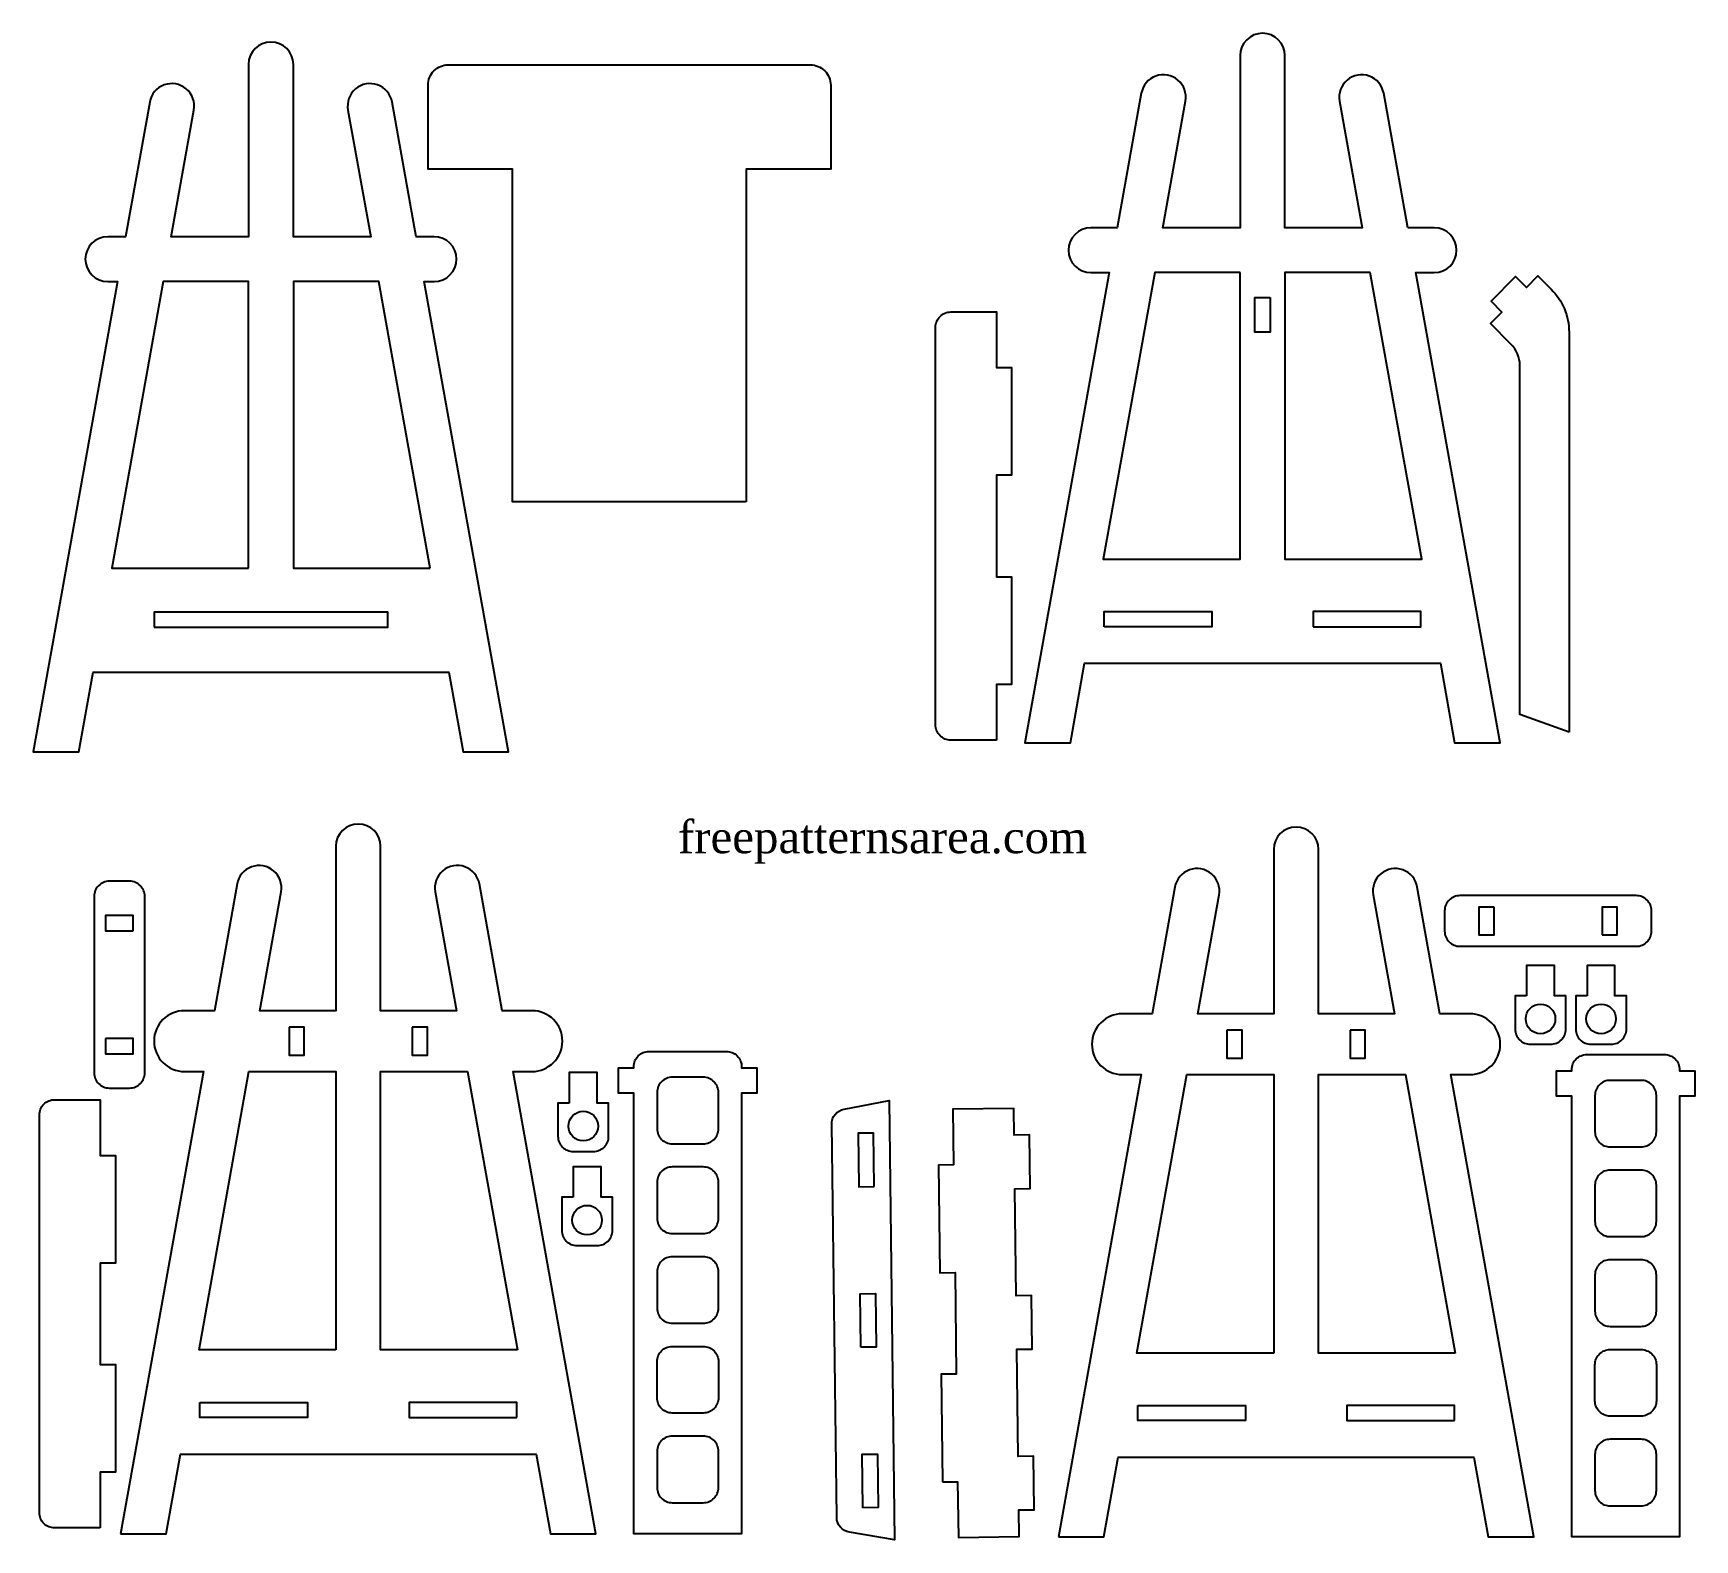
# Model space of a CAD drawing. Header units: millimetres. Extents: x 56 to 383, y 44 to 341.
import ezdxf

# ---------------------------------------------------------------- set-up
doc = ezdxf.new("R2010")
doc.units = ezdxf.units.MM
doc.styles.get("Standard").update_dxf_attribs({"font": 'arial.ttf'})

msp = doc.modelspace()

# ---------------------------------------------------------------- linework, layer by layer
for points in [[(326.75, 302.9), (321.99, 329.44, 1.003355), (313.29, 327.88), (317.77, 302.9), (302.51, 302.9), (302.51, 336.88, 0.996884), (293.68, 336.88), (293.68, 302.9), (278.42, 302.9), (282.9, 327.88, 1.003355), (274.2, 329.44), (269.44, 302.9), (264.25, 302.9, 1), (264.25, 294.06), (267.86, 294.06), (251.23, 201.28), (260.21, 201.28), (263.02, 217), (333.17, 217), (335.98, 201.28), (344.96, 201.28), (328.33, 294.06), (331.94, 294.06, 1), (331.94, 302.9)], [(126.47, 327.69, 1.003355), (117.77, 326.13), (122.25, 301.14), (107, 301.14), (107, 335.12, 0.996884), (98.16, 335.12), (98.16, 301.14), (82.9, 301.14), (87.38, 326.13, 1.003355), (78.68, 327.69), (73.92, 301.14), (70.4, 301.14, 1), (70.4, 292.3), (72.34, 292.3), (55.71, 199.53), (64.69, 199.53), (67.51, 215.25), (137.65, 215.25), (140.47, 199.53), (149.44, 199.53), (132.81, 292.3), (134.76, 292.3, 1), (134.76, 301.14), (131.23, 301.14)], [(196.27, 248.85), (150.23, 248.85), (150.23, 314.47), (133.55, 314.47), (133.55, 331.04, -0.414214), (137.55, 335.04), (208.95, 335.04, -0.414214), (212.95, 331.04), (212.95, 314.47), (196.27, 314.47)], [(358.53, 203.41), (348.83, 206.92), (348.84, 275.72, 0.198949), (347.08, 279.96), (343.04, 284), (345.28, 286.28), (343.15, 288.4), (348, 293.27), (350.14, 291.15), (352.4, 293.4), (355.01, 290.79, -0.198914), (358.53, 282.3)], [(245.63, 201.83), (236.63, 201.83, -0.414214), (233.63, 204.83), (233.63, 283.3, -0.414214), (236.63, 286.3), (245.63, 286.3), (245.63, 275.31), (248.63, 275.31), (248.63, 254.09), (245.63, 254.09), (245.63, 234.05), (248.63, 234.05), (248.63, 212.82), (245.63, 212.82)], [(72.92, 45.3), (81.9, 45.3), (84.72, 61.02), (154.86, 61.02), (157.68, 45.3), (166.66, 45.3), (150.31, 136.47), (154.05, 136.47, 1), (154.05, 148.47), (148.16, 148.47), (143.68, 173.46, 1.003355), (134.98, 171.9), (139.18, 148.47), (124.21, 148.47), (124.21, 180.89, 0.996272), (115.37, 180.89), (115.37, 148.47), (100.4, 148.47), (104.59, 171.9, 1.003355), (95.9, 173.46), (91.42, 148.47), (85.53, 148.47, 1), (85.53, 136.47), (89.27, 136.47)], [(257.85, 44.69), (266.83, 44.69), (269.65, 60.41), (339.79, 60.41), (342.61, 44.69), (351.59, 44.69), (335.25, 135.86), (338.98, 135.86, 1), (338.98, 147.86), (333.09, 147.86), (328.62, 172.85, 1.003355), (319.92, 171.29), (324.12, 147.86), (309.14, 147.86), (309.14, 180.28, 0.996272), (300.3, 180.28), (300.3, 147.86), (285.33, 147.86), (289.53, 171.29, 1.003355), (280.83, 172.85), (276.35, 147.86), (270.46, 147.86, 1), (270.46, 135.86), (274.2, 135.86)], [(67.71, 171), (67.71, 136.21, 0.414214), (70.71, 133.21), (74.71, 133.21, 0.414214), (77.71, 136.21), (77.71, 171, 0.414214), (74.71, 174), (70.71, 174, 0.414214)], [(337.01, 161.17), (371.8, 161.17, 0.414214), (374.8, 164.17), (374.8, 168.17, 0.414214), (371.8, 171.17), (337.01, 171.17, 0.414214), (334.01, 168.17), (334.01, 164.17, 0.414214)], [(350.15, 151.4), (347.91, 151.4), (347.91, 144.85, 0.414214), (350.91, 141.85), (354.91, 141.85, 0.414214), (357.91, 144.85), (357.91, 151.4), (355.65, 151.4), (355.65, 157.4), (350.15, 157.4)], [(362.08, 151.4), (359.85, 151.4), (359.85, 144.85, 0.414214), (362.85, 141.85), (366.85, 141.85, 0.414214), (369.85, 144.85), (369.85, 151.4), (367.58, 151.4), (367.58, 157.4), (362.08, 157.4)], [(195.39, 137.43), (195.39, 137.2), (198.39, 137.2), (198.39, 132.2), (195.39, 132.2), (195.39, 45.3), (174.13, 45.3), (174.13, 132.2), (171.13, 132.2), (171.13, 137.2), (174.13, 137.2), (174.13, 137.43, -0.414214), (177.13, 140.43), (192.39, 140.43, -0.414214)], [(380.33, 136.82), (380.33, 136.59), (383.33, 136.59), (383.33, 131.59), (380.33, 131.59), (380.33, 44.69), (359.07, 44.69), (359.07, 131.59), (356.07, 131.59), (356.07, 136.59), (359.07, 136.59), (359.07, 136.82, -0.414214), (362.07, 139.82), (377.33, 139.82, -0.414214)], [(161.4, 130.25), (159.17, 130.25), (159.17, 123.7, 0.414214), (162.17, 120.7), (166.17, 120.7, 0.414214), (169.17, 123.7), (169.17, 130.25), (166.9, 130.25), (166.9, 136.25), (161.4, 136.25)], [(187.82, 122.21, 0.414214), (190.82, 125.21), (190.82, 132.34, 0.414214), (187.82, 135.34), (181.71, 135.34, 0.414214), (178.71, 132.34), (178.71, 125.21, 0.414214), (181.71, 122.21)], [(372.75, 121.6, 0.414214), (375.75, 124.6), (375.75, 131.73, 0.414214), (372.75, 134.73), (366.64, 134.73, 0.414214), (363.64, 131.73), (363.64, 124.6, 0.414214), (366.64, 121.6)], [(68.93, 46.44), (59.93, 46.44, -0.414214), (56.93, 49.44), (56.93, 127.91, -0.414214), (59.93, 130.91), (68.93, 130.91), (68.93, 119.92), (71.93, 119.92), (71.93, 98.69), (68.93, 98.69), (68.93, 78.66), (71.93, 78.66), (71.93, 57.43), (68.93, 57.43)], [(216.64, 45.58, -0.363166), (214.13, 48.51), (213.15, 126.07, -0.363166), (215.58, 129.05), (224.46, 130.76), (225.55, 44.1)], [(162.16, 111.7), (159.92, 111.7), (159.92, 105.15, 0.414214), (162.92, 102.15), (166.92, 102.15, 0.414214), (169.92, 105.15), (169.92, 111.7), (167.66, 111.7), (167.66, 117.7), (162.16, 117.7)], [(178.71, 107.51, 0.414214), (181.71, 104.51), (187.82, 104.51, 0.414214), (190.82, 107.51), (190.82, 114.64, 0.414214), (187.82, 117.64), (181.71, 117.64, 0.414214), (178.71, 114.64)], [(363.64, 106.9, 0.414214), (366.64, 103.9), (372.75, 103.9, 0.414214), (375.75, 106.9), (375.75, 114.03, 0.414214), (372.75, 117.03), (366.64, 117.03, 0.414214), (363.64, 114.03)], [(178.71, 89.81, 0.414214), (181.71, 86.81), (187.82, 86.81, 0.414214), (190.82, 89.81), (190.82, 96.94, 0.414214), (187.82, 99.94), (181.71, 99.94, 0.414214), (178.71, 96.94)], [(363.64, 89.2, 0.414214), (366.64, 86.2), (372.75, 86.2, 0.414214), (375.75, 89.2), (375.75, 96.33, 0.414214), (372.75, 99.33), (366.64, 99.33, 0.414214), (363.64, 96.33)], [(181.71, 82.24), (187.82, 82.24, -0.414214), (190.82, 79.24), (190.82, 72.11, -0.414214), (187.82, 69.11), (181.71, 69.11, -0.414214), (178.71, 72.11), (178.71, 79.24, -0.414214)], [(366.64, 81.63), (372.75, 81.63, -0.414214), (375.75, 78.63), (375.75, 71.5, -0.414214), (372.75, 68.5), (366.64, 68.5, -0.414214), (363.64, 71.5), (363.64, 78.63, -0.414214)], [(187.82, 51.41, 0.414214), (190.82, 54.41), (190.82, 61.54, 0.414214), (187.82, 64.54), (181.71, 64.54, 0.414214), (178.71, 61.54), (178.71, 54.41, 0.414214), (181.71, 51.41)], [(372.75, 50.8, 0.414214), (375.75, 53.8), (375.75, 60.93, 0.414214), (372.75, 63.93), (366.64, 63.93, 0.414214), (363.64, 60.93), (363.64, 53.8, 0.414214), (366.64, 50.8)]]:
    msp.add_lwpolyline(points, format="xyb", close=True)
for points in [[(98.16, 235.78), (98.16, 292.3), (81.32, 292.3), (71.19, 235.78)], [(133.97, 235.78), (123.83, 292.3), (107, 292.3), (107, 235.78)], [(293.68, 294.06), (276.84, 294.06), (266.7, 237.53), (293.68, 237.53)], [(319.35, 294.06), (302.51, 294.06), (302.51, 237.53), (329.49, 237.53)], [(299.6, 289.16), (299.6, 282.28), (296.6, 282.28), (296.6, 289.16)], [(79.55, 224.11), (125.6, 224.11), (125.6, 227.11), (79.55, 227.11)], [(266.85, 224.19), (266.85, 227.19), (288.08, 227.19), (288.08, 224.19)], [(308.11, 224.19), (329.34, 224.19), (329.34, 227.19), (308.11, 227.19)], [(75.44, 164.24), (75.44, 167.24), (69.94, 167.24), (69.94, 164.24)], [(343.78, 168.9), (340.78, 168.9), (340.78, 163.4), (343.78, 163.4)], [(365.04, 163.4), (368.04, 163.4), (368.04, 168.9), (365.04, 168.9)], [(106.16, 145.22), (106.16, 139.72), (109.16, 139.72), (109.16, 145.22)], [(130.42, 145.22), (130.42, 139.72), (133.42, 139.72), (133.42, 145.22)], [(291.09, 144.61), (291.09, 139.11), (294.09, 139.11), (294.09, 144.61)], [(315.35, 144.61), (315.35, 139.11), (318.35, 139.11), (318.35, 144.61)], [(69.94, 142.98), (69.94, 139.98), (75.44, 139.98), (75.44, 142.98)], [(115.37, 81.55), (88.4, 81.55), (98.24, 136.47), (115.37, 136.47)], [(151.18, 81.55), (124.21, 81.55), (124.21, 136.47), (141.33, 136.47)], [(300.3, 80.94), (273.33, 80.94), (283.18, 135.86), (300.3, 135.86)], [(336.11, 80.94), (309.14, 80.94), (309.14, 135.86), (326.27, 135.86)], [(234.98, 55.52), (237.98, 55.56), (238.12, 44.57), (250.12, 44.72), (250.05, 50), (253.05, 50.04), (252.92, 60.6), (249.92, 60.56), (249.65, 81.68), (252.65, 81.71), (252.52, 92.27), (249.52, 92.23), (249.25, 113.35), (252.25, 113.39), (252.12, 123.95), (249.12, 123.91), (249.05, 129.19), (237.05, 129.04), (237.19, 118.05), (234.19, 118.01), (234.46, 96.78), (237.46, 96.82), (237.71, 76.79), (234.71, 76.75)], [(221.49, 113.79), (221.36, 124.34), (218.36, 124.31), (218.49, 113.75)], [(218.89, 82.07), (218.76, 92.63), (221.76, 92.67), (221.89, 82.11)], [(88.54, 71.2), (109.77, 71.2), (109.77, 68.2), (88.54, 68.2)], [(151.04, 68.2), (151.04, 71.2), (129.81, 71.2), (129.81, 68.2)], [(273.48, 70.6), (294.71, 70.6), (294.71, 67.6), (273.48, 67.6)], [(335.97, 67.6), (335.97, 70.6), (314.74, 70.6), (314.74, 67.6)], [(219.29, 50.4), (219.16, 60.96), (222.16, 60.99), (222.29, 50.44)]]:
    msp.add_lwpolyline(points, close=True)
for centre in [(352.91, 146.85), (364.85, 146.85), (164.17, 125.7), (164.92, 107.15)]:
    msp.add_circle(centre, 2.92)

# ---------------------------------------------------------------- texts
at = {"color": 3, "insert": (182.82, 185.93), "char_height": 6.9757, "attachment_point": 1}
msp.add_mtext_dynamic_manual_height_columns('{\\fTimes New Roman|b0|i0|c162|p18;\\H0.91667x;\\C256;freepatternsarea.com}', width=82.455, gutter_width=34.88, heights=[0], dxfattribs=at)

doc.saveas('drawing.dxf')
